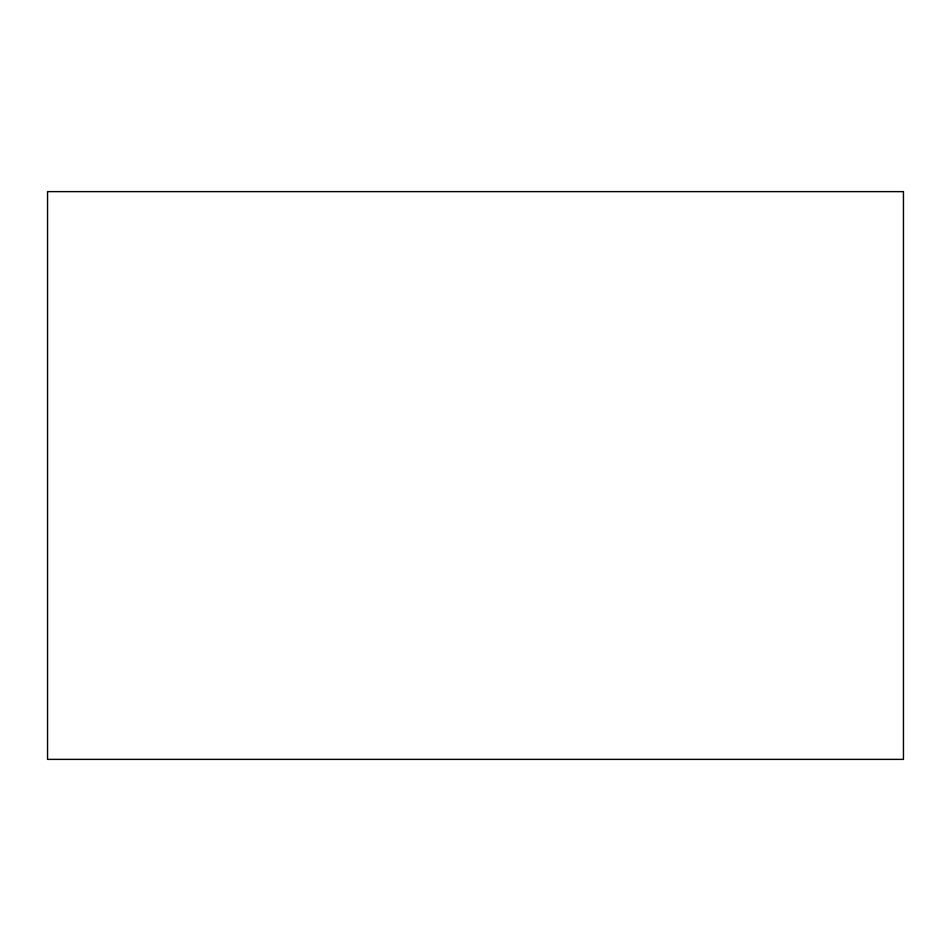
<?xml version="1.0" encoding="UTF-8"?>
<svg xmlns="http://www.w3.org/2000/svg" width="951" height="951" viewBox="0 0 951 951"><rect width="100%" height="100%" fill="white"/><g stroke="black" fill="none" stroke-linecap="round" stroke-linejoin="round"><path stroke-width="1.43" d="M903.45 191.626L47.55 191.626L47.55 759.373L903.45 759.373L903.45 191.626"/></g></svg>
